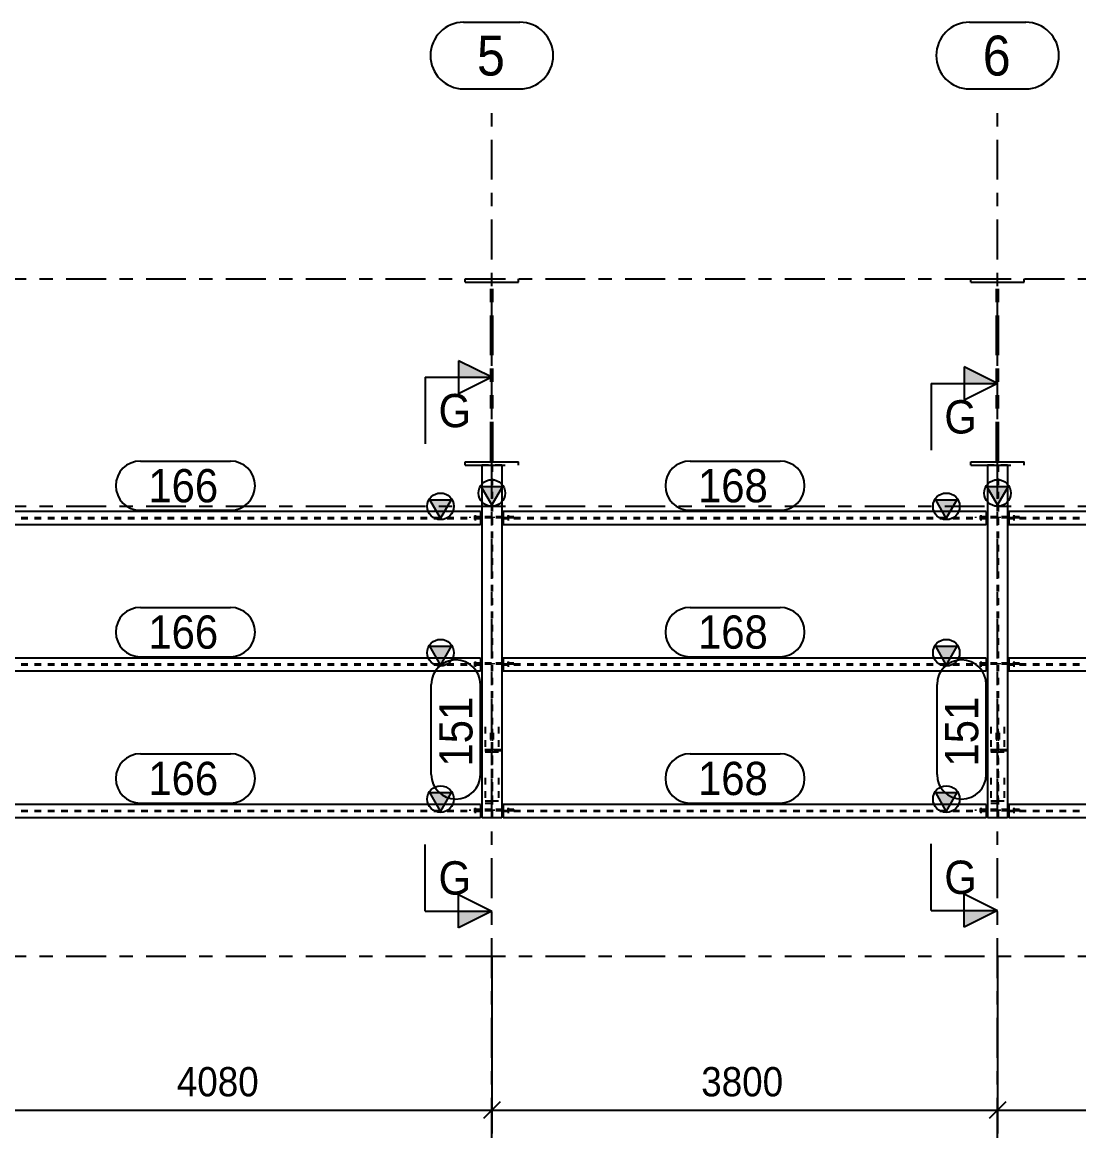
# Model space of a CAD drawing. Header units: millimetres. Extents: x 0 to 594, y 0 to 420.
# Drawn here: x 149.4 to 228.8, y 107.3 to 191.2 of the extents above; entities that cross this region are included whole.
import ezdxf

# ---------------------------------------------------------------- set-up
doc = ezdxf.new("R2010")
doc.units = ezdxf.units.MM
doc.header["$MEASUREMENT"] = 0
for name, pattern in [('XKITLINE00', [0]), ('XKITLINE02', [4, 2, -2]), ('XKITLINE03', [6, 3, -1, 1, -1]), ('XKITLINE04', [3, 0.5, -0.5, 0.5, -0.5, 0.5, -0.5]), ('XKITLINE05', [8, 3, -1, 1, -1, 1, -1])]:
    doc.linetypes.add(name, pattern=pattern)
for name, color, linetype in [('cut', 7, 'Continuous'), ('dimension', 7, 'Continuous'), ('grid', 7, 'Continuous'), ('mark', 7, 'Continuous'), ('part1', 7, 'Continuous')]:
    doc.layers.add(name, color=color, linetype=linetype)
doc.styles.add('STYLE_1', font='arial.ttf', dxfattribs={"height": 0.2})

# ---------------------------------------------------------------- blocks, each defined once
blk = doc.blocks.new('*D3365')
at = {"layer": 'grid', "color": 4, "linetype": 'XKITLINE03'}
blk.add_line((1247.14, 1660.143), (1630.763, 1660.143), dxfattribs=at)
blk = doc.blocks.new('*D3366')
at = {"layer": 'grid', "color": 4, "linetype": 'XKITLINE03'}
blk.add_line((1247.14, 1693.943), (1630.763, 1693.943), dxfattribs=at)
blk = doc.blocks.new('*D3367')
at = {"layer": 'grid', "color": 4, "linetype": 'XKITLINE03'}
blk.add_line((1247.14, 1711.043), (1630.763, 1711.043), dxfattribs=at)
blk = doc.blocks.new('*D3420')
at = {"layer": 'dimension', "color": 1, "linetype": 'XKITLINE00'}
for p, q in [((1310.313, 1660.043), (1310.313, 1646.803)), ((1351.113, 1660.043), (1351.113, 1646.803)), ((1310.936, 1649.185), (1309.691, 1647.941)), ((1351.736, 1649.185), (1350.491, 1647.941)), ((1310.313, 1648.563), (1351.113, 1648.563))]:
    blk.add_line(p, q, dxfattribs=at)
at = {"layer": 'dimension', "color": 1, "style": 'STYLE_1', "width": 0.9}
blk.add_text('4080', height=2.2, dxfattribs=at).set_placement((1327.45, 1649.603))
blk = doc.blocks.new('*D3421')
at = {"layer": 'mark', "color": 1, "linetype": 'XKITLINE00'}
for p, q in [((1324.712, 1675.343), (1331.475, 1675.343)), ((1324.712, 1671.643), (1331.475, 1671.643))]:
    blk.add_line(p, q, dxfattribs=at)
for centre, start, end in [((1324.712, 1673.493), 90, -90), ((1331.475, 1673.493), -90, 90)]:
    blk.add_arc(centre, 1.85, start, end, dxfattribs=at)
at = {"layer": 'mark', "color": 1, "style": 'STYLE_1', "width": 0.9}
blk.add_text('166', height=2.5, dxfattribs=at).set_placement((1325.312, 1672.243))
blk = doc.blocks.new('*D3422')
at = {"layer": 'mark', "color": 1, "linetype": 'XKITLINE00'}
for p, q in [((1324.712, 1686.343), (1331.475, 1686.343)), ((1324.712, 1682.643), (1331.475, 1682.643))]:
    blk.add_line(p, q, dxfattribs=at)
for centre, start, end in [((1324.712, 1684.493), 90, -90), ((1331.475, 1684.493), -90, 90)]:
    blk.add_arc(centre, 1.85, start, end, dxfattribs=at)
at = {"layer": 'mark', "color": 1, "style": 'STYLE_1', "width": 0.9}
blk.add_text('166', height=2.5, dxfattribs=at).set_placement((1325.312, 1683.243))
blk = doc.blocks.new('*D3423')
at = {"layer": 'mark', "color": 1, "linetype": 'XKITLINE00'}
for p, q in [((1324.712, 1697.343), (1331.475, 1697.343)), ((1324.712, 1693.643), (1331.475, 1693.643))]:
    blk.add_line(p, q, dxfattribs=at)
for centre, start, end in [((1324.712, 1695.493), 90, -90), ((1331.475, 1695.493), -90, 90)]:
    blk.add_arc(centre, 1.85, start, end, dxfattribs=at)
at = {"layer": 'mark', "color": 1, "style": 'STYLE_1', "width": 0.9}
blk.add_text('166', height=2.5, dxfattribs=at).set_placement((1325.312, 1694.243))
blk = doc.blocks.new('*D3424')
at = {"layer": 'part1', "color": 0, "linetype": 'XKITLINE00'}
for p, q in [((1347.263, 1671.043), (1346.463, 1672.443)), ((1346.463, 1672.443), (1348.063, 1672.443)), ((1348.063, 1672.443), (1347.263, 1671.043)), ((1311.163, 1671.543), (1311.163, 1670.543)), ((1350.263, 1671.543), (1311.163, 1671.543)), ((1350.263, 1671.543), (1350.263, 1670.543)), ((1350.263, 1670.543), (1311.163, 1670.543))]:
    blk.add_line(p, q, dxfattribs=at)
at = {"layer": 'part1', "color": 2, "linetype": 'XKITLINE04'}
for p, q in [((1350.263, 1671.07), (1311.163, 1671.07)), ((1350.263, 1671.015), (1311.163, 1671.015))]:
    blk.add_line(p, q, dxfattribs=at)
at = {"layer": 'part1', "color": 0, "linetype": 'XKITLINE00'}
blk.add_circle((1347.263, 1671.943), 1, dxfattribs=at)
at = {"layer": 'part1', "color": 0}
blk.add_solid([(1346.463, 1672.443), (1348.063, 1672.443), (1346.463, 1672.443), (1347.263, 1671.043)], dxfattribs=at)
blk = doc.blocks.new('*D3425')
at = {"layer": 'part1', "color": 0, "linetype": 'XKITLINE00'}
for p, q in [((1347.263, 1682.043), (1346.463, 1683.443)), ((1346.463, 1683.443), (1348.063, 1683.443)), ((1348.063, 1683.443), (1347.263, 1682.043)), ((1311.163, 1682.543), (1311.163, 1681.543)), ((1350.263, 1682.543), (1311.163, 1682.543)), ((1350.263, 1682.543), (1350.263, 1681.543)), ((1350.263, 1681.543), (1311.163, 1681.543))]:
    blk.add_line(p, q, dxfattribs=at)
at = {"layer": 'part1', "color": 2, "linetype": 'XKITLINE04'}
for p, q in [((1350.263, 1682.07), (1311.163, 1682.07)), ((1350.263, 1682.015), (1311.163, 1682.015))]:
    blk.add_line(p, q, dxfattribs=at)
at = {"layer": 'part1', "color": 0, "linetype": 'XKITLINE00'}
blk.add_circle((1347.263, 1682.943), 1, dxfattribs=at)
at = {"layer": 'part1', "color": 0}
blk.add_solid([(1346.463, 1683.443), (1348.063, 1683.443), (1346.463, 1683.443), (1347.263, 1682.043)], dxfattribs=at)
blk = doc.blocks.new('*D3426')
at = {"layer": 'part1', "color": 0, "linetype": 'XKITLINE00'}
for p, q in [((1347.263, 1693.043), (1346.463, 1694.443)), ((1346.463, 1694.443), (1348.063, 1694.443)), ((1348.063, 1694.443), (1347.263, 1693.043)), ((1311.163, 1693.543), (1311.163, 1692.543)), ((1350.263, 1693.543), (1311.163, 1693.543)), ((1350.263, 1693.543), (1350.263, 1692.543)), ((1350.263, 1692.543), (1311.163, 1692.543))]:
    blk.add_line(p, q, dxfattribs=at)
at = {"layer": 'part1', "color": 2, "linetype": 'XKITLINE04'}
for p, q in [((1350.263, 1693.07), (1311.163, 1693.07)), ((1350.263, 1693.015), (1311.163, 1693.015))]:
    blk.add_line(p, q, dxfattribs=at)
at = {"layer": 'part1', "color": 0, "linetype": 'XKITLINE00'}
blk.add_circle((1347.263, 1693.943), 1, dxfattribs=at)
at = {"layer": 'part1', "color": 0}
blk.add_solid([(1346.463, 1694.443), (1348.063, 1694.443), (1346.463, 1694.443), (1347.263, 1693.043)], dxfattribs=at)
blk = doc.blocks.new('*D3427')
at = {"layer": 'part1', "color": 2, "linetype": 'XKITLINE04'}
for p, q in [((1351.141, 1676.923), (1351.141, 1676.218)), ((1351.221, 1676.923), (1351.221, 1676.218)), ((1351.141, 1676.394), (1351.221, 1676.394))]:
    blk.add_line(p, q, dxfattribs=at)
blk = doc.blocks.new('*D3428')
at = {"layer": 'part1', "color": 2, "linetype": 'XKITLINE04'}
for p, q in [((1350.613, 1677.373), (1350.613, 1675.481)), ((1351.613, 1677.373), (1351.613, 1675.481)), ((1351.086, 1677.213), (1351.086, 1671.801)), ((1351.141, 1677.213), (1351.141, 1671.801)), ((1351.613, 1675.641), (1350.613, 1675.641)), ((1350.613, 1675.481), (1351.086, 1675.481)), ((1351.141, 1675.481), (1351.613, 1675.481)), ((1350.613, 1673.533), (1350.613, 1671.641)), ((1351.613, 1673.533), (1351.613, 1671.641)), ((1350.613, 1671.801), (1351.086, 1671.801)), ((1350.613, 1671.641), (1351.613, 1671.641)), ((1351.141, 1671.801), (1351.613, 1671.801))]:
    blk.add_line(p, q, dxfattribs=at)
blk = doc.blocks.new('*D3429')
at = {"layer": 'part1', "color": 2, "linetype": 'XKITLINE04'}
for p, q in [((1350.263, 1671.15), (1349.463, 1671.15)), ((1349.463, 1671.15), (1349.463, 1671.07)), ((1350.263, 1671.07), (1349.463, 1671.07)), ((1351.081, 1671.15), (1350.313, 1671.15)), ((1350.313, 1671.07), (1350.313, 1671.15)), ((1351.081, 1671.07), (1350.313, 1671.07)), ((1350.363, 1671.15), (1350.363, 1671.07)), ((1350.363, 1671.07), (1350.363, 1671.15)), ((1350.363, 1671.07), (1350.363, 1671.15)), ((1350.931, 1671.07), (1350.931, 1671.15)), ((1350.931, 1671.07), (1350.931, 1671.15)), ((1351.081, 1671.15), (1351.081, 1671.07))]:
    blk.add_line(p, q, dxfattribs=at)
at = {"layer": 'part1', "color": 0, "linetype": 'XKITLINE00'}
for p, q in [((1350.363, 1671.15), (1350.263, 1671.15)), ((1350.363, 1671.07), (1350.263, 1671.07)), ((1350.313, 1671.07), (1350.313, 1671.15))]:
    blk.add_line(p, q, dxfattribs=at)
blk = doc.blocks.new('*D3430')
at = {"layer": 'part1', "color": 2, "linetype": 'XKITLINE04'}
for p, q in [((1350.263, 1693.15), (1349.463, 1693.15)), ((1349.463, 1693.15), (1349.463, 1693.07)), ((1350.263, 1693.07), (1349.463, 1693.07)), ((1351.081, 1693.15), (1350.313, 1693.15)), ((1350.313, 1693.07), (1350.313, 1693.15)), ((1351.081, 1693.07), (1350.313, 1693.07)), ((1350.363, 1693.15), (1350.363, 1693.07)), ((1350.363, 1693.07), (1350.363, 1693.15)), ((1350.363, 1693.07), (1350.363, 1693.15)), ((1350.931, 1693.07), (1350.931, 1693.15)), ((1350.931, 1693.07), (1350.931, 1693.15)), ((1351.081, 1693.15), (1351.081, 1693.07))]:
    blk.add_line(p, q, dxfattribs=at)
at = {"layer": 'part1', "color": 0, "linetype": 'XKITLINE00'}
for p, q in [((1350.363, 1693.15), (1350.263, 1693.15)), ((1350.363, 1693.07), (1350.263, 1693.07)), ((1350.313, 1693.07), (1350.313, 1693.15))]:
    blk.add_line(p, q, dxfattribs=at)
blk = doc.blocks.new('*D3431')
at = {"layer": 'part1', "color": 0, "linetype": 'XKITLINE02'}
blk.add_line((1349.863, 1693.283), (1349.863, 1692.883), dxfattribs=at)
blk.add_line((1349.863, 1693.283), (1349.863, 1692.883), dxfattribs=at)
blk = doc.blocks.new('*D3432')
at = {"layer": 'part1', "color": 2, "linetype": 'XKITLINE04'}
for p, q in [((1350.263, 1682.15), (1349.463, 1682.15)), ((1349.463, 1682.15), (1349.463, 1682.07)), ((1350.263, 1682.07), (1349.463, 1682.07)), ((1351.081, 1682.15), (1350.313, 1682.15)), ((1350.313, 1682.07), (1350.313, 1682.15)), ((1351.081, 1682.07), (1350.313, 1682.07)), ((1350.363, 1682.15), (1350.363, 1682.07)), ((1350.363, 1682.07), (1350.363, 1682.15)), ((1350.363, 1682.07), (1350.363, 1682.15)), ((1350.931, 1682.07), (1350.931, 1682.15)), ((1350.931, 1682.07), (1350.931, 1682.15)), ((1351.081, 1682.15), (1351.081, 1682.07))]:
    blk.add_line(p, q, dxfattribs=at)
at = {"layer": 'part1', "color": 0, "linetype": 'XKITLINE00'}
for p, q in [((1350.363, 1682.15), (1350.263, 1682.15)), ((1350.363, 1682.07), (1350.263, 1682.07)), ((1350.313, 1682.07), (1350.313, 1682.15))]:
    blk.add_line(p, q, dxfattribs=at)
blk = doc.blocks.new('*D3433')
at = {"layer": 'part1', "color": 0, "linetype": 'XKITLINE02'}
blk.add_line((1349.863, 1682.283), (1349.863, 1681.883), dxfattribs=at)
blk.add_line((1349.863, 1682.283), (1349.863, 1681.883), dxfattribs=at)
blk = doc.blocks.new('*D3434')
at = {"layer": 'part1', "color": 2, "linetype": 'XKITLINE04'}
for p, q in [((1351.146, 1682.15), (1351.146, 1682.07)), ((1351.913, 1682.15), (1351.146, 1682.15)), ((1351.913, 1682.07), (1351.146, 1682.07)), ((1351.296, 1682.07), (1351.296, 1682.15)), ((1351.296, 1682.07), (1351.296, 1682.15)), ((1351.863, 1682.15), (1351.863, 1682.07)), ((1351.863, 1682.07), (1351.863, 1682.15)), ((1351.863, 1682.07), (1351.863, 1682.15)), ((1351.913, 1682.07), (1351.913, 1682.15)), ((1352.763, 1682.15), (1351.963, 1682.15)), ((1352.763, 1682.07), (1351.963, 1682.07)), ((1352.763, 1682.15), (1352.763, 1682.07))]:
    blk.add_line(p, q, dxfattribs=at)
at = {"layer": 'part1', "color": 0, "linetype": 'XKITLINE00'}
for p, q in [((1351.963, 1682.15), (1351.863, 1682.15)), ((1351.963, 1682.07), (1351.863, 1682.07)), ((1351.913, 1682.07), (1351.913, 1682.15))]:
    blk.add_line(p, q, dxfattribs=at)
blk = doc.blocks.new('*D3435')
at = {"layer": 'part1', "color": 0, "linetype": 'XKITLINE02'}
blk.add_line((1352.363, 1681.883), (1352.363, 1682.283), dxfattribs=at)
blk.add_line((1352.363, 1681.883), (1352.363, 1682.283), dxfattribs=at)
blk = doc.blocks.new('*D3436')
at = {"layer": 'part1', "color": 2, "linetype": 'XKITLINE04'}
for p, q in [((1351.146, 1693.15), (1351.146, 1693.07)), ((1351.913, 1693.15), (1351.146, 1693.15)), ((1351.913, 1693.07), (1351.146, 1693.07)), ((1351.296, 1693.07), (1351.296, 1693.15)), ((1351.296, 1693.07), (1351.296, 1693.15)), ((1351.863, 1693.15), (1351.863, 1693.07)), ((1351.863, 1693.07), (1351.863, 1693.15)), ((1351.863, 1693.07), (1351.863, 1693.15)), ((1351.913, 1693.07), (1351.913, 1693.15)), ((1352.763, 1693.15), (1351.963, 1693.15)), ((1352.763, 1693.07), (1351.963, 1693.07)), ((1352.763, 1693.15), (1352.763, 1693.07))]:
    blk.add_line(p, q, dxfattribs=at)
at = {"layer": 'part1', "color": 0, "linetype": 'XKITLINE00'}
for p, q in [((1351.963, 1693.15), (1351.863, 1693.15)), ((1351.963, 1693.07), (1351.863, 1693.07)), ((1351.913, 1693.07), (1351.913, 1693.15))]:
    blk.add_line(p, q, dxfattribs=at)
blk = doc.blocks.new('*D3437')
at = {"layer": 'part1', "color": 0, "linetype": 'XKITLINE02'}
blk.add_line((1352.363, 1692.883), (1352.363, 1693.283), dxfattribs=at)
blk.add_line((1352.363, 1692.883), (1352.363, 1693.283), dxfattribs=at)
blk = doc.blocks.new('*D3438')
at = {"layer": 'part1', "color": 2, "linetype": 'XKITLINE04'}
for p, q in [((1389.863, 1697.043), (1388.363, 1697.043)), ((1389.081, 1697.043), (1389.081, 1670.543)), ((1389.146, 1697.043), (1389.146, 1670.543))]:
    blk.add_line(p, q, dxfattribs=at)
at = {"layer": 'part1', "color": 0, "linetype": 'XKITLINE00'}
for p, q in [((1388.363, 1697.043), (1388.363, 1670.543)), ((1389.863, 1697.043), (1389.863, 1670.543)), ((1389.113, 1694.043), (1388.313, 1695.443)), ((1388.313, 1695.443), (1389.913, 1695.443)), ((1389.913, 1695.443), (1389.113, 1694.043)), ((1389.863, 1670.543), (1388.363, 1670.543))]:
    blk.add_line(p, q, dxfattribs=at)
blk.add_circle((1389.113, 1694.943), 1, dxfattribs=at)
at = {"layer": 'part1', "color": 0}
blk.add_solid([(1388.313, 1695.443), (1389.913, 1695.443), (1388.313, 1695.443), (1389.113, 1694.043)], dxfattribs=at)
blk = doc.blocks.new('*D3439')
at = {"layer": 'part1', "color": 0, "linetype": 'XKITLINE00'}
for p, q in [((1416.263, 1671.043), (1415.463, 1672.443)), ((1415.463, 1672.443), (1417.063, 1672.443)), ((1417.063, 1672.443), (1416.263, 1671.043)), ((1389.963, 1671.543), (1389.963, 1670.543)), ((1419.263, 1671.543), (1389.963, 1671.543)), ((1419.263, 1671.543), (1419.263, 1670.543)), ((1419.263, 1670.543), (1389.963, 1670.543))]:
    blk.add_line(p, q, dxfattribs=at)
at = {"layer": 'part1', "color": 2, "linetype": 'XKITLINE04'}
for p, q in [((1419.263, 1671.07), (1389.963, 1671.07)), ((1419.263, 1671.015), (1389.963, 1671.015))]:
    blk.add_line(p, q, dxfattribs=at)
at = {"layer": 'part1', "color": 0, "linetype": 'XKITLINE00'}
blk.add_circle((1416.263, 1671.943), 1, dxfattribs=at)
at = {"layer": 'part1', "color": 0}
blk.add_solid([(1415.463, 1672.443), (1417.063, 1672.443), (1415.463, 1672.443), (1416.263, 1671.043)], dxfattribs=at)
blk = doc.blocks.new('*D3440')
at = {"layer": 'part1', "color": 0, "linetype": 'XKITLINE00'}
for p, q in [((1416.263, 1682.043), (1415.463, 1683.443)), ((1415.463, 1683.443), (1417.063, 1683.443)), ((1417.063, 1683.443), (1416.263, 1682.043)), ((1389.963, 1682.543), (1389.963, 1681.543)), ((1419.263, 1682.543), (1389.963, 1682.543)), ((1419.263, 1682.543), (1419.263, 1681.543)), ((1419.263, 1681.543), (1389.963, 1681.543))]:
    blk.add_line(p, q, dxfattribs=at)
at = {"layer": 'part1', "color": 2, "linetype": 'XKITLINE04'}
for p, q in [((1419.263, 1682.07), (1389.963, 1682.07)), ((1419.263, 1682.015), (1389.963, 1682.015))]:
    blk.add_line(p, q, dxfattribs=at)
at = {"layer": 'part1', "color": 0, "linetype": 'XKITLINE00'}
blk.add_circle((1416.263, 1682.943), 1, dxfattribs=at)
at = {"layer": 'part1', "color": 0}
blk.add_solid([(1415.463, 1683.443), (1417.063, 1683.443), (1415.463, 1683.443), (1416.263, 1682.043)], dxfattribs=at)
blk = doc.blocks.new('*D3441')
at = {"layer": 'part1', "color": 0, "linetype": 'XKITLINE00'}
for p, q in [((1416.263, 1693.043), (1415.463, 1694.443)), ((1415.463, 1694.443), (1417.063, 1694.443)), ((1417.063, 1694.443), (1416.263, 1693.043)), ((1389.963, 1693.543), (1389.963, 1692.543)), ((1419.263, 1693.543), (1389.963, 1693.543)), ((1419.263, 1693.543), (1419.263, 1692.543)), ((1419.263, 1692.543), (1389.963, 1692.543))]:
    blk.add_line(p, q, dxfattribs=at)
at = {"layer": 'part1', "color": 2, "linetype": 'XKITLINE04'}
for p, q in [((1419.263, 1693.07), (1389.963, 1693.07)), ((1419.263, 1693.015), (1389.963, 1693.015))]:
    blk.add_line(p, q, dxfattribs=at)
at = {"layer": 'part1', "color": 0, "linetype": 'XKITLINE00'}
blk.add_circle((1416.263, 1693.943), 1, dxfattribs=at)
at = {"layer": 'part1', "color": 0}
blk.add_solid([(1415.463, 1694.443), (1417.063, 1694.443), (1415.463, 1694.443), (1416.263, 1693.043)], dxfattribs=at)
blk = doc.blocks.new('*D3442')
at = {"layer": 'part1', "color": 2, "linetype": 'XKITLINE04'}
for p, q in [((1389.146, 1671.15), (1389.146, 1671.07)), ((1389.913, 1671.15), (1389.146, 1671.15)), ((1389.913, 1671.07), (1389.146, 1671.07)), ((1389.296, 1671.07), (1389.296, 1671.15)), ((1389.296, 1671.07), (1389.296, 1671.15)), ((1389.863, 1671.15), (1389.863, 1671.07)), ((1389.863, 1671.07), (1389.863, 1671.15)), ((1389.863, 1671.07), (1389.863, 1671.15)), ((1389.913, 1671.07), (1389.913, 1671.15)), ((1390.763, 1671.15), (1389.963, 1671.15)), ((1390.763, 1671.07), (1389.963, 1671.07)), ((1390.763, 1671.15), (1390.763, 1671.07))]:
    blk.add_line(p, q, dxfattribs=at)
at = {"layer": 'part1', "color": 0, "linetype": 'XKITLINE00'}
for p, q in [((1389.963, 1671.15), (1389.863, 1671.15)), ((1389.963, 1671.07), (1389.863, 1671.07)), ((1389.913, 1671.07), (1389.913, 1671.15))]:
    blk.add_line(p, q, dxfattribs=at)
blk = doc.blocks.new('*D3443')
at = {"layer": 'part1', "color": 0, "linetype": 'XKITLINE02'}
blk.add_line((1390.363, 1670.883), (1390.363, 1671.283), dxfattribs=at)
blk.add_line((1390.363, 1670.883), (1390.363, 1671.283), dxfattribs=at)
blk = doc.blocks.new('*D3444')
at = {"layer": 'part1', "color": 2, "linetype": 'XKITLINE04'}
for p, q in [((1389.081, 1675.641), (1388.363, 1675.641)), ((1388.363, 1675.641), (1388.363, 1675.561)), ((1388.881, 1675.641), (1388.881, 1675.561)), ((1389.081, 1675.641), (1389.081, 1675.561)), ((1389.081, 1675.561), (1388.363, 1675.561))]:
    blk.add_line(p, q, dxfattribs=at)
blk = doc.blocks.new('*D3445')
at = {"layer": 'part1', "color": 2, "linetype": 'XKITLINE04'}
for p, q in [((1389.146, 1675.641), (1389.146, 1675.561)), ((1389.863, 1675.641), (1389.146, 1675.641)), ((1389.346, 1675.641), (1389.346, 1675.561)), ((1389.863, 1675.561), (1389.863, 1675.641)), ((1389.863, 1675.561), (1389.863, 1675.641)), ((1389.863, 1675.561), (1389.146, 1675.561))]:
    blk.add_line(p, q, dxfattribs=at)
blk = doc.blocks.new('*D3446')
at = {"layer": 'part1', "color": 2, "linetype": 'XKITLINE04'}
for p, q in [((1389.006, 1676.923), (1389.006, 1676.218)), ((1389.086, 1676.923), (1389.086, 1676.218)), ((1389.006, 1676.394), (1389.086, 1676.394))]:
    blk.add_line(p, q, dxfattribs=at)
blk = doc.blocks.new('*D3447')
at = {"layer": 'part1', "color": 2, "linetype": 'XKITLINE04'}
for p, q in [((1389.141, 1676.923), (1389.141, 1676.218)), ((1389.221, 1676.923), (1389.221, 1676.218)), ((1389.141, 1676.394), (1389.221, 1676.394))]:
    blk.add_line(p, q, dxfattribs=at)
blk = doc.blocks.new('*D3448')
at = {"layer": 'part1', "color": 2, "linetype": 'XKITLINE04'}
for p, q in [((1388.613, 1677.373), (1388.613, 1675.481)), ((1389.613, 1677.373), (1389.613, 1675.481)), ((1389.086, 1677.213), (1389.086, 1671.801)), ((1389.141, 1677.213), (1389.141, 1671.801)), ((1389.613, 1675.641), (1388.613, 1675.641)), ((1388.613, 1675.481), (1389.086, 1675.481)), ((1389.141, 1675.481), (1389.613, 1675.481)), ((1388.613, 1673.533), (1388.613, 1671.641)), ((1389.613, 1673.533), (1389.613, 1671.641)), ((1388.613, 1671.801), (1389.086, 1671.801)), ((1388.613, 1671.641), (1389.613, 1671.641)), ((1389.141, 1671.801), (1389.613, 1671.801))]:
    blk.add_line(p, q, dxfattribs=at)
blk = doc.blocks.new('*D3449')
at = {"layer": 'part1', "color": 0, "linetype": 'XKITLINE02'}
blk.add_line((1387.863, 1671.283), (1387.863, 1670.883), dxfattribs=at)
blk.add_line((1387.863, 1671.283), (1387.863, 1670.883), dxfattribs=at)
blk = doc.blocks.new('*D3450')
at = {"layer": 'part1', "color": 2, "linetype": 'XKITLINE04'}
for p, q in [((1388.263, 1671.15), (1387.463, 1671.15)), ((1387.463, 1671.15), (1387.463, 1671.07)), ((1388.263, 1671.07), (1387.463, 1671.07)), ((1389.081, 1671.15), (1388.313, 1671.15)), ((1388.313, 1671.07), (1388.313, 1671.15)), ((1389.081, 1671.07), (1388.313, 1671.07)), ((1388.363, 1671.15), (1388.363, 1671.07)), ((1388.363, 1671.07), (1388.363, 1671.15)), ((1388.363, 1671.07), (1388.363, 1671.15)), ((1388.931, 1671.07), (1388.931, 1671.15)), ((1388.931, 1671.07), (1388.931, 1671.15)), ((1389.081, 1671.15), (1389.081, 1671.07))]:
    blk.add_line(p, q, dxfattribs=at)
at = {"layer": 'part1', "color": 0, "linetype": 'XKITLINE00'}
for p, q in [((1388.363, 1671.15), (1388.263, 1671.15)), ((1388.363, 1671.07), (1388.263, 1671.07)), ((1388.313, 1671.07), (1388.313, 1671.15))]:
    blk.add_line(p, q, dxfattribs=at)
blk = doc.blocks.new('*D3453')
at = {"layer": 'part1', "color": 2, "linetype": 'XKITLINE04'}
for p, q in [((1388.263, 1693.15), (1387.463, 1693.15)), ((1387.463, 1693.15), (1387.463, 1693.07)), ((1388.263, 1693.07), (1387.463, 1693.07)), ((1389.081, 1693.15), (1388.313, 1693.15)), ((1388.313, 1693.07), (1388.313, 1693.15)), ((1389.081, 1693.07), (1388.313, 1693.07)), ((1388.363, 1693.15), (1388.363, 1693.07)), ((1388.363, 1693.07), (1388.363, 1693.15)), ((1388.363, 1693.07), (1388.363, 1693.15)), ((1388.931, 1693.07), (1388.931, 1693.15)), ((1388.931, 1693.07), (1388.931, 1693.15)), ((1389.081, 1693.15), (1389.081, 1693.07))]:
    blk.add_line(p, q, dxfattribs=at)
at = {"layer": 'part1', "color": 0, "linetype": 'XKITLINE00'}
for p, q in [((1388.363, 1693.15), (1388.263, 1693.15)), ((1388.363, 1693.07), (1388.263, 1693.07)), ((1388.313, 1693.07), (1388.313, 1693.15))]:
    blk.add_line(p, q, dxfattribs=at)
blk = doc.blocks.new('*D3454')
at = {"layer": 'part1', "color": 0, "linetype": 'XKITLINE02'}
blk.add_line((1387.863, 1693.283), (1387.863, 1692.883), dxfattribs=at)
blk.add_line((1387.863, 1693.283), (1387.863, 1692.883), dxfattribs=at)
blk = doc.blocks.new('*D3455')
at = {"layer": 'part1', "color": 2, "linetype": 'XKITLINE04'}
for p, q in [((1389.146, 1682.15), (1389.146, 1682.07)), ((1389.913, 1682.15), (1389.146, 1682.15)), ((1389.913, 1682.07), (1389.146, 1682.07)), ((1389.296, 1682.07), (1389.296, 1682.15)), ((1389.296, 1682.07), (1389.296, 1682.15)), ((1389.863, 1682.15), (1389.863, 1682.07)), ((1389.863, 1682.07), (1389.863, 1682.15)), ((1389.863, 1682.07), (1389.863, 1682.15)), ((1389.913, 1682.07), (1389.913, 1682.15)), ((1390.763, 1682.15), (1389.963, 1682.15)), ((1390.763, 1682.07), (1389.963, 1682.07)), ((1390.763, 1682.15), (1390.763, 1682.07))]:
    blk.add_line(p, q, dxfattribs=at)
at = {"layer": 'part1', "color": 0, "linetype": 'XKITLINE00'}
for p, q in [((1389.963, 1682.15), (1389.863, 1682.15)), ((1389.963, 1682.07), (1389.863, 1682.07)), ((1389.913, 1682.07), (1389.913, 1682.15))]:
    blk.add_line(p, q, dxfattribs=at)
blk = doc.blocks.new('*D3456')
at = {"layer": 'part1', "color": 0, "linetype": 'XKITLINE02'}
blk.add_line((1390.363, 1681.883), (1390.363, 1682.283), dxfattribs=at)
blk.add_line((1390.363, 1681.883), (1390.363, 1682.283), dxfattribs=at)
blk = doc.blocks.new('*D3457')
at = {"layer": 'part1', "color": 0, "linetype": 'XKITLINE02'}
blk.add_line((1390.363, 1692.883), (1390.363, 1693.283), dxfattribs=at)
blk.add_line((1390.363, 1692.883), (1390.363, 1693.283), dxfattribs=at)
blk = doc.blocks.new('*D3458')
at = {"layer": 'part1', "color": 2, "linetype": 'XKITLINE04'}
for p, q in [((1389.146, 1693.15), (1389.146, 1693.07)), ((1389.913, 1693.15), (1389.146, 1693.15)), ((1389.913, 1693.07), (1389.146, 1693.07)), ((1389.296, 1693.07), (1389.296, 1693.15)), ((1389.296, 1693.07), (1389.296, 1693.15)), ((1389.863, 1693.15), (1389.863, 1693.07)), ((1389.863, 1693.07), (1389.863, 1693.15)), ((1389.863, 1693.07), (1389.863, 1693.15)), ((1389.913, 1693.07), (1389.913, 1693.15)), ((1390.763, 1693.15), (1389.963, 1693.15)), ((1390.763, 1693.07), (1389.963, 1693.07)), ((1390.763, 1693.15), (1390.763, 1693.07))]:
    blk.add_line(p, q, dxfattribs=at)
at = {"layer": 'part1', "color": 0, "linetype": 'XKITLINE00'}
for p, q in [((1389.963, 1693.15), (1389.863, 1693.15)), ((1389.963, 1693.07), (1389.863, 1693.07)), ((1389.913, 1693.07), (1389.913, 1693.15))]:
    blk.add_line(p, q, dxfattribs=at)
blk = doc.blocks.new('*D3459')
at = {"layer": 'part1', "color": 0, "linetype": 'XKITLINE02'}
blk.add_line((1387.863, 1682.283), (1387.863, 1681.883), dxfattribs=at)
blk.add_line((1387.863, 1682.283), (1387.863, 1681.883), dxfattribs=at)
blk = doc.blocks.new('*D3460')
at = {"layer": 'part1', "color": 2, "linetype": 'XKITLINE04'}
for p, q in [((1388.263, 1682.15), (1387.463, 1682.15)), ((1387.463, 1682.15), (1387.463, 1682.07)), ((1388.263, 1682.07), (1387.463, 1682.07)), ((1389.081, 1682.15), (1388.313, 1682.15)), ((1388.313, 1682.07), (1388.313, 1682.15)), ((1389.081, 1682.07), (1388.313, 1682.07)), ((1388.363, 1682.15), (1388.363, 1682.07)), ((1388.363, 1682.07), (1388.363, 1682.15)), ((1388.363, 1682.07), (1388.363, 1682.15)), ((1388.931, 1682.07), (1388.931, 1682.15)), ((1388.931, 1682.07), (1388.931, 1682.15)), ((1389.081, 1682.15), (1389.081, 1682.07))]:
    blk.add_line(p, q, dxfattribs=at)
at = {"layer": 'part1', "color": 0, "linetype": 'XKITLINE00'}
for p, q in [((1388.363, 1682.15), (1388.263, 1682.15)), ((1388.363, 1682.07), (1388.263, 1682.07)), ((1388.313, 1682.07), (1388.313, 1682.15))]:
    blk.add_line(p, q, dxfattribs=at)
blk = doc.blocks.new('*D3528')
at = {"layer": 'dimension', "color": 1, "linetype": 'XKITLINE00'}
for p, q in [((1351.113, 1660.043), (1351.113, 1646.803)), ((1389.113, 1660.043), (1389.113, 1646.803)), ((1351.736, 1649.185), (1350.491, 1647.941)), ((1389.736, 1649.185), (1388.491, 1647.941)), ((1351.113, 1648.563), (1389.113, 1648.563))]:
    blk.add_line(p, q, dxfattribs=at)
at = {"layer": 'dimension', "color": 1, "style": 'STYLE_1', "width": 0.9}
blk.add_text('3800', height=2.2, dxfattribs=at).set_placement((1366.85, 1649.603))
blk = doc.blocks.new('*D3529')
at = {"layer": 'dimension', "color": 1, "linetype": 'XKITLINE00'}
for p, q in [((1389.113, 1660.043), (1389.113, 1646.803)), ((1420.113, 1660.043), (1420.113, 1646.803)), ((1389.736, 1649.185), (1388.491, 1647.941)), ((1420.736, 1649.185), (1419.491, 1647.941)), ((1389.113, 1648.563), (1420.113, 1648.563))]:
    blk.add_line(p, q, dxfattribs=at)
at = {"layer": 'dimension', "color": 1, "style": 'STYLE_1', "width": 0.9}
blk.add_text('3100', height=2.2, dxfattribs=at).set_placement((1401.35, 1649.603))
blk = doc.blocks.new('*D3531')
at = {"layer": 'cut', "color": 1, "linetype": 'XKITLINE00'}
for p, q in [((1389.113, 1703.166), (1386.613, 1704.416)), ((1386.613, 1704.416), (1386.613, 1701.916)), ((1384.113, 1703.166), (1384.113, 1698.166)), ((1384.113, 1703.166), (1389.113, 1703.166)), ((1389.113, 1703.166), (1386.613, 1701.916)), ((1384.113, 1663.567), (1384.113, 1668.567)), ((1386.613, 1662.317), (1386.613, 1664.817)), ((1386.613, 1664.817), (1389.113, 1663.567)), ((1384.113, 1663.567), (1389.113, 1663.567)), ((1389.113, 1663.567), (1386.613, 1662.317))]:
    blk.add_line(p, q, dxfattribs=at)
at = {"layer": 'cut', "color": 1}
for points in [[(1386.613, 1704.416), (1389.113, 1703.166), (1386.613, 1704.416), (1386.613, 1703.166)], [(1386.613, 1663.567), (1389.113, 1663.567), (1386.613, 1663.567), (1386.613, 1662.317)]]:
    blk.add_solid(points, dxfattribs=at)
at = {"layer": 'cut', "color": 3, "style": 'STYLE_1', "width": 0.9}
for p in [(1385.113, 1699.416), (1385.113, 1664.817)]:
    blk.add_text('G', height=2.5, dxfattribs=at).set_placement(p)
blk = doc.blocks.new('*D3532')
at = {"layer": 'cut', "color": 1, "linetype": 'XKITLINE00'}
for p, q in [((1351.113, 1703.637), (1348.613, 1704.887)), ((1348.613, 1704.887), (1348.613, 1702.387)), ((1346.113, 1703.637), (1346.113, 1698.637)), ((1346.113, 1703.637), (1351.113, 1703.637)), ((1351.113, 1703.637), (1348.613, 1702.387)), ((1346.113, 1663.518), (1346.113, 1668.518)), ((1348.613, 1662.268), (1348.613, 1664.768)), ((1348.613, 1664.768), (1351.113, 1663.518)), ((1346.113, 1663.518), (1351.113, 1663.518)), ((1351.113, 1663.518), (1348.613, 1662.268))]:
    blk.add_line(p, q, dxfattribs=at)
at = {"layer": 'cut', "color": 1}
for points in [[(1348.613, 1704.887), (1351.113, 1703.637), (1348.613, 1704.887), (1348.613, 1703.637)], [(1348.613, 1663.518), (1351.113, 1663.518), (1348.613, 1663.518), (1348.613, 1662.268)]]:
    blk.add_solid(points, dxfattribs=at)
at = {"layer": 'cut', "color": 3, "style": 'STYLE_1', "width": 0.9}
for p in [(1347.113, 1699.887), (1347.113, 1664.768)]:
    blk.add_text('G', height=2.5, dxfattribs=at).set_placement(p)
blk = doc.blocks.new('*D3534')
at = {"layer": 'mark', "color": 1, "linetype": 'XKITLINE00'}
for p, q in [((1384.563, 1673.786), (1384.563, 1680.549)), ((1388.263, 1673.786), (1388.263, 1680.549))]:
    blk.add_line(p, q, dxfattribs=at)
for centre, start, end in [((1386.413, 1680.549), 0, 180), ((1386.413, 1673.786), 180, 0)]:
    blk.add_arc(centre, 1.85, start, end, dxfattribs=at)
at = {"layer": 'mark', "color": 1, "style": 'STYLE_1', "width": 0.9}
blk.add_text('151', height=2.5, rotation=90.00021, dxfattribs=at).set_placement((1387.663, 1674.386))
blk = doc.blocks.new('*D3535')
at = {"layer": 'mark', "color": 1, "linetype": 'XKITLINE00'}
for p, q in [((1346.563, 1673.786), (1346.563, 1680.549)), ((1350.263, 1673.786), (1350.263, 1680.549))]:
    blk.add_line(p, q, dxfattribs=at)
for centre, start, end in [((1348.413, 1680.549), 0, 180), ((1348.413, 1673.786), 180, 0)]:
    blk.add_arc(centre, 1.85, start, end, dxfattribs=at)
at = {"layer": 'mark', "color": 1, "style": 'STYLE_1', "width": 0.9}
blk.add_text('151', height=2.5, rotation=90.00021, dxfattribs=at).set_placement((1349.663, 1674.386))
blk = doc.blocks.new('*D3539')
at = {"layer": 'mark', "color": 1, "linetype": 'XKITLINE00'}
for p, q in [((1366.006, 1675.343), (1372.769, 1675.343)), ((1366.006, 1671.643), (1372.769, 1671.643))]:
    blk.add_line(p, q, dxfattribs=at)
for centre, start, end in [((1366.006, 1673.493), 90, -90), ((1372.769, 1673.493), -90, 90)]:
    blk.add_arc(centre, 1.85, start, end, dxfattribs=at)
at = {"layer": 'mark', "color": 1, "style": 'STYLE_1', "width": 0.9}
blk.add_text('168', height=2.5, dxfattribs=at).set_placement((1366.606, 1672.243))
blk = doc.blocks.new('*D3540')
at = {"layer": 'mark', "color": 1, "linetype": 'XKITLINE00'}
for p, q in [((1366.006, 1686.343), (1372.769, 1686.343)), ((1366.006, 1682.643), (1372.769, 1682.643))]:
    blk.add_line(p, q, dxfattribs=at)
for centre, start, end in [((1366.006, 1684.493), 90, -90), ((1372.769, 1684.493), -90, 90)]:
    blk.add_arc(centre, 1.85, start, end, dxfattribs=at)
at = {"layer": 'mark', "color": 1, "style": 'STYLE_1', "width": 0.9}
blk.add_text('168', height=2.5, dxfattribs=at).set_placement((1366.606, 1683.243))
blk = doc.blocks.new('*D3541')
at = {"layer": 'mark', "color": 1, "linetype": 'XKITLINE00'}
for p, q in [((1366.006, 1697.343), (1372.769, 1697.343)), ((1366.006, 1693.643), (1372.769, 1693.643))]:
    blk.add_line(p, q, dxfattribs=at)
for centre, start, end in [((1366.006, 1695.493), 90, -90), ((1372.769, 1695.493), -90, 90)]:
    blk.add_arc(centre, 1.85, start, end, dxfattribs=at)
at = {"layer": 'mark', "color": 1, "style": 'STYLE_1', "width": 0.9}
blk.add_text('168', height=2.5, dxfattribs=at).set_placement((1366.606, 1694.243))
blk = doc.blocks.new('*D3542')
at = {"layer": 'grid', "color": 4, "linetype": 'XKITLINE00'}
for p, q in [((1349.001, 1730.317), (1353.226, 1730.317)), ((1349.001, 1725.317), (1353.226, 1725.317))]:
    blk.add_line(p, q, dxfattribs=at)
at = {"layer": 'grid', "color": 4, "linetype": 'XKITLINE03'}
blk.add_line((1351.113, 1646.495), (1351.113, 1724.317), dxfattribs=at)
at = {"layer": 'grid', "color": 4, "linetype": 'XKITLINE00'}
for centre, start, end in [((1349.001, 1727.817), 90, -90), ((1353.226, 1727.817), -90, 90)]:
    blk.add_arc(centre, 2.5, start, end, dxfattribs=at)
at = {"layer": 'grid', "color": 4, "style": 'STYLE_1', "width": 0.9}
blk.add_text('5', height=3, dxfattribs=at).set_placement((1350.001, 1726.317))
blk = doc.blocks.new('*D3543')
at = {"layer": 'grid', "color": 4, "linetype": 'XKITLINE00'}
for p, q in [((1387.001, 1730.317), (1391.226, 1730.317)), ((1387.001, 1725.317), (1391.226, 1725.317))]:
    blk.add_line(p, q, dxfattribs=at)
at = {"layer": 'grid', "color": 4, "linetype": 'XKITLINE03'}
blk.add_line((1389.113, 1646.495), (1389.113, 1724.317), dxfattribs=at)
at = {"layer": 'grid', "color": 4, "linetype": 'XKITLINE00'}
for centre, start, end in [((1387.001, 1727.817), 90, -90), ((1391.226, 1727.817), -90, 90)]:
    blk.add_arc(centre, 2.5, start, end, dxfattribs=at)
at = {"layer": 'grid', "color": 4, "style": 'STYLE_1', "width": 0.9}
blk.add_text('6', height=3, dxfattribs=at).set_placement((1388.001, 1726.317))
blk = doc.blocks.new('*D3545')
at = {"layer": 'part1', "color": 6, "linetype": 'XKITLINE05'}
for p, q in [((1387.113, 1711.043), (1391.113, 1711.043)), ((1387.113, 1710.793), (1387.113, 1711.043)), ((1391.113, 1710.793), (1391.113, 1711.043)), ((1387.113, 1710.793), (1389.043, 1710.793)), ((1389.043, 1697.293), (1389.043, 1710.793)), ((1389.183, 1710.793), (1391.113, 1710.793)), ((1389.183, 1697.293), (1389.183, 1710.793)), ((1387.113, 1697.043), (1387.113, 1697.293)), ((1387.113, 1697.293), (1389.043, 1697.293)), ((1387.113, 1697.043), (1391.113, 1697.043)), ((1389.183, 1697.293), (1391.113, 1697.293)), ((1391.113, 1697.043), (1391.113, 1697.293))]:
    blk.add_line(p, q, dxfattribs=at)
blk = doc.blocks.new('*D3546')
at = {"layer": 'part1', "color": 6, "linetype": 'XKITLINE05'}
for p, q in [((1349.113, 1711.043), (1353.113, 1711.043)), ((1349.113, 1710.793), (1349.113, 1711.043)), ((1353.113, 1710.793), (1353.113, 1711.043)), ((1349.113, 1710.793), (1351.043, 1710.793)), ((1351.043, 1697.293), (1351.043, 1710.793)), ((1351.183, 1710.793), (1353.113, 1710.793)), ((1351.183, 1697.293), (1351.183, 1710.793)), ((1349.113, 1697.043), (1349.113, 1697.293)), ((1349.113, 1697.293), (1351.043, 1697.293)), ((1349.113, 1697.043), (1353.113, 1697.043)), ((1351.183, 1697.293), (1353.113, 1697.293)), ((1353.113, 1697.043), (1353.113, 1697.293))]:
    blk.add_line(p, q, dxfattribs=at)
blk = doc.blocks.new('*D3548')
at = {"layer": 'part1', "color": 2, "linetype": 'XKITLINE04'}
for p, q in [((1351.863, 1697.043), (1350.363, 1697.043)), ((1351.081, 1697.043), (1351.081, 1670.543)), ((1351.146, 1697.043), (1351.146, 1670.543))]:
    blk.add_line(p, q, dxfattribs=at)
at = {"layer": 'part1', "color": 0, "linetype": 'XKITLINE00'}
for p, q in [((1350.363, 1697.043), (1350.363, 1670.543)), ((1351.863, 1697.043), (1351.863, 1670.543)), ((1351.113, 1694.043), (1350.313, 1695.443)), ((1350.313, 1695.443), (1351.913, 1695.443)), ((1351.913, 1695.443), (1351.113, 1694.043)), ((1351.863, 1670.543), (1350.363, 1670.543))]:
    blk.add_line(p, q, dxfattribs=at)
blk.add_circle((1351.113, 1694.943), 1, dxfattribs=at)
at = {"layer": 'part1', "color": 0}
blk.add_solid([(1350.313, 1695.443), (1351.913, 1695.443), (1350.313, 1695.443), (1351.113, 1694.043)], dxfattribs=at)
blk = doc.blocks.new('*D3549')
at = {"layer": 'part1', "color": 0, "linetype": 'XKITLINE00'}
for p, q in [((1385.263, 1671.043), (1384.463, 1672.443)), ((1384.463, 1672.443), (1386.063, 1672.443)), ((1386.063, 1672.443), (1385.263, 1671.043)), ((1351.963, 1671.543), (1351.963, 1670.543)), ((1388.263, 1671.543), (1351.963, 1671.543)), ((1388.263, 1671.543), (1388.263, 1670.543)), ((1388.263, 1670.543), (1351.963, 1670.543))]:
    blk.add_line(p, q, dxfattribs=at)
at = {"layer": 'part1', "color": 2, "linetype": 'XKITLINE04'}
for p, q in [((1388.263, 1671.07), (1351.963, 1671.07)), ((1388.263, 1671.015), (1351.963, 1671.015))]:
    blk.add_line(p, q, dxfattribs=at)
at = {"layer": 'part1', "color": 0, "linetype": 'XKITLINE00'}
blk.add_circle((1385.263, 1671.943), 1, dxfattribs=at)
at = {"layer": 'part1', "color": 0}
blk.add_solid([(1384.463, 1672.443), (1386.063, 1672.443), (1384.463, 1672.443), (1385.263, 1671.043)], dxfattribs=at)
blk = doc.blocks.new('*D3550')
at = {"layer": 'part1', "color": 0, "linetype": 'XKITLINE00'}
for p, q in [((1385.263, 1682.043), (1384.463, 1683.443)), ((1384.463, 1683.443), (1386.063, 1683.443)), ((1386.063, 1683.443), (1385.263, 1682.043)), ((1351.963, 1682.543), (1351.963, 1681.543)), ((1388.263, 1682.543), (1351.963, 1682.543)), ((1388.263, 1682.543), (1388.263, 1681.543)), ((1388.263, 1681.543), (1351.963, 1681.543))]:
    blk.add_line(p, q, dxfattribs=at)
at = {"layer": 'part1', "color": 2, "linetype": 'XKITLINE04'}
for p, q in [((1388.263, 1682.07), (1351.963, 1682.07)), ((1388.263, 1682.015), (1351.963, 1682.015))]:
    blk.add_line(p, q, dxfattribs=at)
at = {"layer": 'part1', "color": 0, "linetype": 'XKITLINE00'}
blk.add_circle((1385.263, 1682.943), 1, dxfattribs=at)
at = {"layer": 'part1', "color": 0}
blk.add_solid([(1384.463, 1683.443), (1386.063, 1683.443), (1384.463, 1683.443), (1385.263, 1682.043)], dxfattribs=at)
blk = doc.blocks.new('*D3551')
at = {"layer": 'part1', "color": 0, "linetype": 'XKITLINE00'}
for p, q in [((1385.263, 1693.043), (1384.463, 1694.443)), ((1384.463, 1694.443), (1386.063, 1694.443)), ((1386.063, 1694.443), (1385.263, 1693.043)), ((1351.963, 1693.543), (1351.963, 1692.543)), ((1388.263, 1693.543), (1351.963, 1693.543)), ((1388.263, 1693.543), (1388.263, 1692.543)), ((1388.263, 1692.543), (1351.963, 1692.543))]:
    blk.add_line(p, q, dxfattribs=at)
at = {"layer": 'part1', "color": 2, "linetype": 'XKITLINE04'}
for p, q in [((1388.263, 1693.07), (1351.963, 1693.07)), ((1388.263, 1693.015), (1351.963, 1693.015))]:
    blk.add_line(p, q, dxfattribs=at)
at = {"layer": 'part1', "color": 0, "linetype": 'XKITLINE00'}
blk.add_circle((1385.263, 1693.943), 1, dxfattribs=at)
at = {"layer": 'part1', "color": 0}
blk.add_solid([(1384.463, 1694.443), (1386.063, 1694.443), (1384.463, 1694.443), (1385.263, 1693.043)], dxfattribs=at)
blk = doc.blocks.new('*D3552')
at = {"layer": 'part1', "color": 0, "linetype": 'XKITLINE02'}
blk.add_line((1349.863, 1671.283), (1349.863, 1670.883), dxfattribs=at)
blk.add_line((1349.863, 1671.283), (1349.863, 1670.883), dxfattribs=at)
blk = doc.blocks.new('*D3553')
at = {"layer": 'part1', "color": 2, "linetype": 'XKITLINE04'}
for p, q in [((1351.146, 1671.15), (1351.146, 1671.07)), ((1351.913, 1671.15), (1351.146, 1671.15)), ((1351.913, 1671.07), (1351.146, 1671.07)), ((1351.296, 1671.07), (1351.296, 1671.15)), ((1351.296, 1671.07), (1351.296, 1671.15)), ((1351.863, 1671.15), (1351.863, 1671.07)), ((1351.863, 1671.07), (1351.863, 1671.15)), ((1351.863, 1671.07), (1351.863, 1671.15)), ((1351.913, 1671.07), (1351.913, 1671.15)), ((1352.763, 1671.15), (1351.963, 1671.15)), ((1352.763, 1671.07), (1351.963, 1671.07)), ((1352.763, 1671.15), (1352.763, 1671.07))]:
    blk.add_line(p, q, dxfattribs=at)
at = {"layer": 'part1', "color": 0, "linetype": 'XKITLINE00'}
for p, q in [((1351.963, 1671.15), (1351.863, 1671.15)), ((1351.963, 1671.07), (1351.863, 1671.07)), ((1351.913, 1671.07), (1351.913, 1671.15))]:
    blk.add_line(p, q, dxfattribs=at)
blk = doc.blocks.new('*D3554')
at = {"layer": 'part1', "color": 0, "linetype": 'XKITLINE02'}
blk.add_line((1352.363, 1670.883), (1352.363, 1671.283), dxfattribs=at)
blk.add_line((1352.363, 1670.883), (1352.363, 1671.283), dxfattribs=at)
blk = doc.blocks.new('*D3555')
at = {"layer": 'part1', "color": 2, "linetype": 'XKITLINE04'}
for p, q in [((1351.081, 1675.641), (1350.363, 1675.641)), ((1350.363, 1675.641), (1350.363, 1675.561)), ((1350.881, 1675.641), (1350.881, 1675.561)), ((1351.081, 1675.641), (1351.081, 1675.561)), ((1351.081, 1675.561), (1350.363, 1675.561))]:
    blk.add_line(p, q, dxfattribs=at)
blk = doc.blocks.new('*D3556')
at = {"layer": 'part1', "color": 2, "linetype": 'XKITLINE04'}
for p, q in [((1351.146, 1675.641), (1351.146, 1675.561)), ((1351.863, 1675.641), (1351.146, 1675.641)), ((1351.346, 1675.641), (1351.346, 1675.561)), ((1351.863, 1675.561), (1351.863, 1675.641)), ((1351.863, 1675.561), (1351.863, 1675.641)), ((1351.863, 1675.561), (1351.146, 1675.561))]:
    blk.add_line(p, q, dxfattribs=at)
blk = doc.blocks.new('*D3557')
at = {"layer": 'part1', "color": 2, "linetype": 'XKITLINE04'}
for p, q in [((1351.006, 1676.923), (1351.006, 1676.218)), ((1351.086, 1676.923), (1351.086, 1676.218)), ((1351.006, 1676.394), (1351.086, 1676.394))]:
    blk.add_line(p, q, dxfattribs=at)

msp = doc.modelspace()

# ---------------------------------------------------------------- block references
at = {"layer": 'cut'}
for name in ['*D3532', '*D3531']:
    msp.add_blockref(name, (-1166.435, -1539.151), dxfattribs=at)
at = {"layer": 'dimension'}
for name in ['*D3420', '*D3528', '*D3529']:
    msp.add_blockref(name, (-1166.435, -1539.151), dxfattribs=at)
at = {"layer": 'grid'}
for name in ['*D3542', '*D3543', '*D3367', '*D3366', '*D3365']:
    msp.add_blockref(name, (-1166.435, -1539.151), dxfattribs=at)
at = {"layer": 'mark'}
for name in ['*D3423', '*D3541', '*D3422', '*D3540', '*D3535', '*D3534', '*D3421', '*D3539']:
    msp.add_blockref(name, (-1166.435, -1539.151), dxfattribs=at)
at = {"layer": 'part1'}
for name in ['*D3546', '*D3545', '*D3548', '*D3438', '*D3426', '*D3551', '*D3441', '*D3430', '*D3431', '*D3436', '*D3437', '*D3453', '*D3454', '*D3458', '*D3457', '*D3425', '*D3550', '*D3440', '*D3432', '*D3433', '*D3434', '*D3435', '*D3460', '*D3459', '*D3455', '*D3456', '*D3428', '*D3557', '*D3427', '*D3448', '*D3446', '*D3447', '*D3555', '*D3556', '*D3444', '*D3445', '*D3424', '*D3549', '*D3439', '*D3429', '*D3552', '*D3553', '*D3554', '*D3450', '*D3449', '*D3442', '*D3443']:
    msp.add_blockref(name, (-1166.435, -1539.151), dxfattribs=at)

doc.saveas('drawing.dxf')
